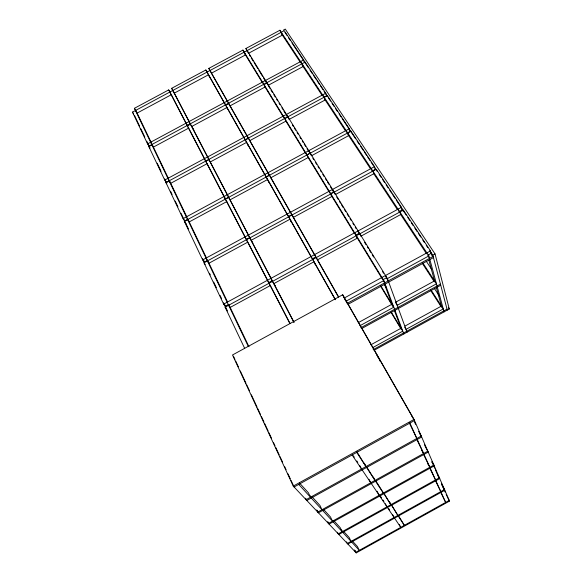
<?xml version="1.0" encoding="UTF-8"?>
<svg xmlns="http://www.w3.org/2000/svg" width="582" height="582" viewBox="0 0 582 582"><rect width="100%" height="100%" fill="white"/><g stroke="black" fill="none" stroke-linecap="round" stroke-linejoin="round"><path stroke-width="0.87" d="M439.403 477.786L338.258 533.854L337.473 532.217M338.84 534.472L439.73 478.549L436.718 473.05M347.861 544.046L444.823 490.248L442.589 486.305M449.246 500.425L355.704 552.369L354.518 549.917M356.206 552.9L449.53 501.08L414.028 419.447L342.703 294.761L232.502 354.976L293.255 486.101L356.206 552.9L355.02 550.456M427.828 451.174L317.736 512.08L316.724 509.927M293.255 486.101L414.028 419.447M359.945 325.731L393.788 307.194L380.868 285.878M360.876 327.746L440.443 284.154M361.88 328.452L440.727 285.253M370.887 344.784L401.02 328.255M405.05 326.044L441.432 306.081M372.56 347.723L402.766 331.151L391.3 312.112M373.164 349.666L447.02 309.137M374.022 350.328L449.289 309.02L435.052 253.934L285.282 29.1L283.434 30.089M344.42 297.948L430.476 250.907L403.37 210.095L225.11 307.194L244.673 348.392M382.796 279.797L386.383 277.832L385.517 275.482M427.552 255.331L431.131 253.374L430.476 250.907M346.145 301.134L383.807 280.546L242.941 50.081L208.829 68.385L209.869 70.422M386.383 277.832L388.274 280.91L387.416 278.567L428.883 255.905L279.927 30.242L245.902 48.495L247.146 51.289M447.282 310.119L432.804 255.163L435.052 253.934M347.178 303.389L433.124 256.386L430.615 252.603M348.123 304.27L433.452 257.608M358.206 322.697L391.977 304.204M395.389 302.334L434.543 280.888M223.655 304.131L401.5 207.279L376.263 169.267L204.013 262.773L223.655 304.131L225.219 306.285L228.711 304.379L248.994 346.741M267.444 280.284L268.804 282.539L272.289 280.648L270.936 278.385M358.105 230.916L359.065 233.382L355.602 235.266L354.627 232.807M398.808 211.732L402.264 209.855L401.5 207.279M289.967 323.316L270.361 285.529L230.174 307.427L228.624 305.274M312.752 259.448L313.924 261.798L273.846 283.63L272.5 281.375M338.382 296.864L317.401 259.907L357.355 238.14L356.388 235.681M399.892 211.986L400.663 214.54L360.825 236.248L359.872 233.782M245.131 236.918L226.798 201.583L189.237 221.917L187.615 219.545M228.617 197.363L230.065 199.822L267.524 179.547L266.243 177.001M290.403 212.35L270.776 177.786L308.14 157.562L307.027 154.936M202.66 259.921L374.517 166.648L350.953 131.161L184.334 221.327L202.66 259.921L204.267 262.191L207.636 260.358L206.05 258.081M332.577 189.412L333.617 191.973L330.27 193.791L329.216 191.238M372.036 171.115L375.368 169.311L374.517 166.648M249.802 237.914L251.198 240.286L289.923 219.261L288.694 216.802M314.418 254.654L293.284 217.435L331.9 196.469L330.86 193.915M372.902 171.093L373.76 173.742L335.254 194.65L334.483 192.729M164.742 180.071L325.76 93.215L305.084 62.085L148.672 146.235L164.742 180.071L166.394 182.515L168.765 181.235M187.964 219.261L184.698 221.029L183.068 218.665L165.928 182.566L327.28 95.513L349.331 128.717L350.255 131.445L347.672 132.841M285.253 118.393L287.61 117.12L286.453 114.421M323.621 97.689L326.749 96.001L325.76 93.215M228.704 197.218L225.445 198.979L207.127 163.666L170.744 183.294L169.107 180.849M208.807 159.432L210.284 161.963L246.564 142.386L245.24 139.775M264.795 174.447L266.083 176.993L269.328 175.233L249.714 140.684L285.9 121.158L284.736 118.466M289.043 119.463L325.142 99.988L324.138 97.209M183.068 218.665L349.331 128.717M147.559 143.892L303.651 59.931L284.227 30.679L132.47 112.108L147.559 143.892L149.232 146.402L152.295 144.758L150.636 142.234M188.248 125.414L189.783 124.592M227.169 104.476L228.697 103.654M204.631 158.864L188.677 128.113L153.415 147.086L151.757 144.576M225.547 104.876L226.915 107.539L191.74 126.469L190.234 123.871M227.344 100.977L229.97 105.895L265.05 87.016L263.842 84.274M248.296 346.414L134.406 108.31L168.685 89.919L170.228 92.56M293.946 322.428L171.668 88.319L205.861 69.978L335.479 299.73M135.46 110.507L137.134 113.075L171.348 94.713L187.484 125.821L185.971 123.231M224.325 102.949L208.443 74.802L174.316 93.12L172.789 90.472M210.029 70.495L211.412 73.208L245.458 54.941L244.207 52.154M298.741 484.42L310.504 497.232L308.409 492.779L299.541 483.053M322.668 510.472L332.497 521.174L330.511 517.027L323.541 509.374M333.122 521.858L342.158 531.686L340.23 527.685L333.566 520.373M351.601 541.973L359.312 550.361L357.486 546.607L352.11 540.722M312.156 496.89L319.947 505.438L321.984 509.73L311.254 498.047L310.206 495.828M343.802 531.606L349.193 537.513L351.07 541.391L342.733 532.319L341.583 529.918M225.11 307.194L226.674 309.333M204.013 262.773L205.213 264.468M207.41 260.932L208.996 263.195L247.83 242.112L267.575 280.16M184.334 221.327L185.964 223.684M186.342 216.89L187.557 218.665M165.928 182.566L166.75 183.781M353.289 455.699L354.293 457.19M356.795 460.929L357.799 462.421M380.046 495.638L381.508 497.821M382.971 500.003L383.945 501.458M388.769 508.653L389.729 510.094M352.103 454.971L361.546 469.027L359.676 465.396M362.15 469.921L370.763 482.74L368.952 479.233M371.316 483.562L379.209 495.304L377.1 491.237M379.711 496.053L386.965 506.849L385.335 503.699M387.43 507.54L394.123 517.5L392.537 514.452M394.552 518.14L400.751 527.35L399.208 524.404M167.914 178.354L169.144 180.194M148.672 146.235L149.923 148.112M284.94 32.352L286.941 35.378M288.446 37.641L290.454 40.66M291.953 42.93L308.496 67.854M310.002 70.116L312.505 73.892M313.509 75.405L316.019 79.181M317.015 80.694L319.525 84.47M320.529 85.983L323.032 89.759M324.036 91.265L327.542 96.554M328.546 98.067L330.554 101.086M332.053 103.349L334.061 106.375M335.567 108.638L337.567 111.657M339.073 113.927L341.081 116.946M342.078 118.459L355.617 138.851M357.115 141.113L359.123 144.14M360.629 146.402L363.132 150.178M364.136 151.691L366.638 155.467M367.642 156.98L370.152 160.756M371.149 162.262L373.659 166.037M374.663 167.551L377.165 171.326M379.173 174.345L381.174 177.372M382.68 179.634L384.687 182.653M386.186 184.923L388.194 187.942M389.7 190.212L391.701 193.231M392.704 194.744L395.214 198.52M396.211 200.026L403.231 210.604M404.235 212.11L406.236 215.136M407.742 217.399L409.75 220.418M411.248 222.688L413.256 225.707M414.762 227.977L417.265 231.752M418.269 233.258L420.771 237.034M422.779 240.06L424.285 242.323M426.286 245.342L427.792 247.612M429.8 250.631L432.804 255.163M326.167 95.121L327.171 96.634M349.258 129.939L350.269 131.459M401.995 209.447L402.999 210.96M431.444 254.581L432.448 256.102M281.484 33.771L300.188 62.143M302.145 65.111L322.159 95.47M324.385 98.838L345.533 130.928M347.84 134.413L370.545 168.853M373.76 173.742L397.339 209.498M400.663 214.54L426.555 253.817M428.548 256.837L429.545 258.35L428.883 255.905M132.47 112.108L133.729 114.036M426.191 261.092L431.582 269.313M422.838 262.926L436.456 283.82L397.208 305.317L395.84 303.077M422.27 263.304L434.157 281.572M356.853 451.683L365.976 466.582L356.737 452.418M366.667 466.764L374.997 480.397L366.565 467.477L364.31 463.141M375.79 480.768L390.857 504.696L384.025 493.427M391.621 505.096L397.862 515.426L389.263 501.473M398.175 515.165L404.344 525.357L398.284 516.067M375.536 481.219L383.262 493.056M448.3 307.5L449.289 309.02M134.406 108.31L136.079 110.878M434.412 288.49L439.294 296.027M431.226 290.236L443.266 308.926L406.01 329.368L404.694 327.2M430.353 290.003L441.011 306.561M245.902 48.495L387.416 278.567M249.351 54.883L250.296 56.41M251.235 57.938L253.112 61.001M254.058 62.529L257.819 68.647M258.757 70.182L262.518 76.3M263.457 77.828L266.28 82.418M270.004 88.479L268.098 85.379L303.091 66.552L302.036 63.729M270.95 90.021L272.383 92.349M273.809 94.67L275.235 96.99M276.661 99.318L277.614 100.861M279.04 103.189L279.993 104.731M281.899 107.83L282.852 109.38M283.798 110.929L285.231 113.25M286.657 115.571L287.61 117.12M292.353 124.846L293.299 126.389M294.245 127.924L295.663 130.23M297.082 132.536L298.028 134.078M299.919 137.156L300.865 138.691M302.284 141.004L303.229 142.539M304.175 144.081L305.594 146.388M307.012 148.694L308.431 151M312.803 158.115L313.749 159.657M315.64 162.734L316.586 164.27M318.005 166.583L318.951 168.118M320.369 170.431L321.315 171.966M322.734 174.273L324.152 176.586M325.571 178.892L326.517 180.435M327.462 181.97L328.881 184.283M330.3 186.589L331.718 188.895M332.671 190.438L333.617 191.973M336.687 196.971L338.113 199.299M339.539 201.619L340.492 203.169M341.445 204.719L343.351 207.818M344.304 209.367L345.73 211.688M347.163 214.016L348.589 216.337M350.015 218.665L350.968 220.214M352.874 223.313L353.827 224.863M355.253 227.184L356.206 228.733M358.112 231.832L359.065 233.382M364.608 242.41L366.027 244.716M367.453 247.03L368.399 248.572M369.344 250.107L370.763 252.421M372.182 254.727L373.6 257.04M382.6 271.67L383.545 273.213M244.193 52.867L262.3 82.52M265.05 87.016L283.048 116.487M285.9 121.158L305.201 152.746M308.14 157.562L328.852 191.478M330.678 194.461L354.183 232.938M356.475 236.699L381.857 278.247M383.742 281.339L384.68 282.881L383.807 280.546M384.229 284.038L386.092 287.086M268.993 283.288L270.361 285.529M380.541 286.126L392.297 305.528M391.126 312.512L401.274 329.383M244.964 236.961L246.382 239.326L249.751 237.5L248.347 235.128M246.412 239.755L247.474 241.523M274.515 284.751L275.453 286.315M223.99 196.52L225.445 198.979M225.343 199.131L226.798 201.583M251.897 241.457L252.814 243M204.362 158.697L205.861 161.229L209.011 159.526L207.534 156.987M205.635 161.141L207.127 163.666M227.256 194.752L228.34 196.6M187.157 125.523L188.677 128.113M169.806 92.072L171.348 94.713M189.041 121.58L190.547 124.177M192.489 127.756L193.85 130.106M171.668 88.319L173.189 90.967M343.329 296.085L414.5 420.531L294.092 486.988L291.044 480.405M418.56 431.327L421.244 436.042L306.059 499.691L305.368 498.199M419.877 433.874L421.674 437.024L306.823 500.498L306.052 498.854M425.588 447.238L428.221 452.076L318.434 512.815L317.27 510.349M208.829 68.385L338.637 296.973M211.412 73.208L227.366 101.312M229.97 105.895L247.015 135.926M431.975 461.722L433.859 465.04L328.43 523.422L327.651 521.785M441.833 484.806L444.517 489.542L347.316 543.472L346.53 541.835M421.688 450.293L423.623 453.72M447.202 496.802L449.53 501.08M226.915 107.539L243.88 137.621M246.564 142.386L264.752 174.629M267.524 179.547L287.05 214.169M289.923 219.261L310.955 256.538M313.924 261.798L335.247 299.606M226.747 107.372L227.591 108.863M427.945 464.123L428.694 465.447M173.567 91.687L189.296 121.791M191.689 126.236L207.774 157.162M210.284 161.963L227.868 195.617M230.065 199.822L248.492 235.092M251.198 240.286L271.052 278.269M273.736 283.259L293.975 322.159M373.353 477.029L374.081 478.426M268.804 282.539L269.582 284.038M168.685 89.919L289.909 323.599M205.861 69.978L206.908 72.008M207.054 72.088L208.443 74.802M209.142 76.147L209.957 77.748M224.281 102.621L225.649 105.291M247.226 143.681L248.456 146.111M243.887 137.381L245.218 139.993L248.361 138.298L247.044 135.671M268.164 180.806L268.979 182.421M248.405 138.065L249.714 140.684M290.534 220.476L291.342 222.084M287.152 214.067L288.381 216.526L291.742 214.707L290.52 212.234M269.51 175.233L270.776 177.786M268.062 172.679L269.328 175.233M311.101 256.509L312.265 258.874L315.742 256.982L314.586 254.61M314.498 262.969L315.306 264.592M292.077 214.969L293.284 217.435M316.252 257.55L317.401 259.907M137.134 113.075L151.131 142.321M152.666 145.536L168.402 178.405M169.857 181.431L186.793 216.81M188.597 220.585L206.465 257.906M208.32 261.776L227.555 301.956M203.678 260.409L204.457 262.046M224.717 304.648L225.496 306.285M328.081 522.032L329.07 524.098L434.216 465.869L431.968 461.897L433.015 464.305M134.537 115.491L139.564 126.061M140.902 128.884L144.802 137.083M146.751 141.186L149.872 147.748M157.22 163.215L161.047 171.261M164.684 178.914L166.248 182.195M170.533 191.223L172.09 194.504M175.211 201.066L177.939 206.806M181.06 213.368L184.96 221.567M185.738 223.212L188.466 228.952M202.5 258.481L204.449 262.584M209.52 273.249L210.298 274.886M213.689 282.015L216.38 287.683M220.047 295.394L221.604 298.675M223.553 302.778L227.453 310.977M345.424 299.759L346.908 302.916M342.703 294.761L345.191 300.065M233.426 356.148L234.953 359.436M235.717 361.08L238.387 366.842M240.293 370.96L246.019 383.305M246.783 384.949L249.452 390.711M251.359 394.822L257.084 407.167M257.848 408.811L260.518 414.573M261.369 416.399L263.952 421.979M264.715 423.623L268.149 431.029M268.913 432.681L271.583 438.435M273.489 442.553L275.017 445.841M275.781 447.493L279.215 454.898M279.978 456.543L282.648 462.304M284.554 466.415L286.082 469.71M287.988 473.821L290.28 478.76M378.766 358.206L380.206 361.378M376.11 353.412L377.929 357.399M409.888 423.078L416.828 438.479L409.241 422.765M417.272 439.461L423.609 453.509L416.647 439.148M424.016 454.404L429.814 467.273L423.529 454.36M430.185 468.095L435.525 479.932L429.749 468.11M435.867 480.688L440.785 491.608L435.482 480.783M441.105 492.314L445.659 502.419L440.428 491.725M242.941 50.081L243.88 52.176M247.175 50.561L248.412 53.355L282.379 35.124L281.266 32.272M262.489 82.069L263.704 84.819L266.745 83.182L265.545 80.425M266.898 82.629L267.8 84.688M411.991 416.137L412.711 417.789M414.508 421.906L415.584 424.373M424.453 444.684L425.493 447.063M433.714 465.913L434.769 468.321M435.467 469.921L436.522 472.329M437.904 475.501L438.944 477.88M441.367 483.431L442.407 485.81M443.062 487.316L445.135 492.059M446.168 494.431L446.86 496.017M283.303 116.116L284.176 118.139M287.894 116.764L288.759 118.786M305.499 152.426L306.612 155.059L309.85 153.306L308.751 150.665M310.286 153.168L311.385 155.809L348.647 135.642L347.709 132.922M279.927 30.242L280.488 31.668M381.916 277.447L382.505 279.011M384.513 284.358L392.821 306.452M394.421 310.701L401.5 329.514M300.61 61.568L301.403 63.685M385.117 284.038L403.821 333.973M303.651 59.931L304.706 62.761M305.084 62.085L305.608 63.496M388.703 282.074L407.044 332.206M322.617 94.91L323.119 96.299M327.28 95.513L327.775 96.903M346.086 130.47L346.792 132.507M350.953 131.161L351.419 132.529M371.171 168.467L371.818 170.453M398.037 209.171L398.554 210.88M403.37 210.095L403.872 211.804M428.847 260.045L434.827 281.928M436.26 287.181L441.796 307.405M429.872 259.565L444.066 311.887"/></g></svg>
